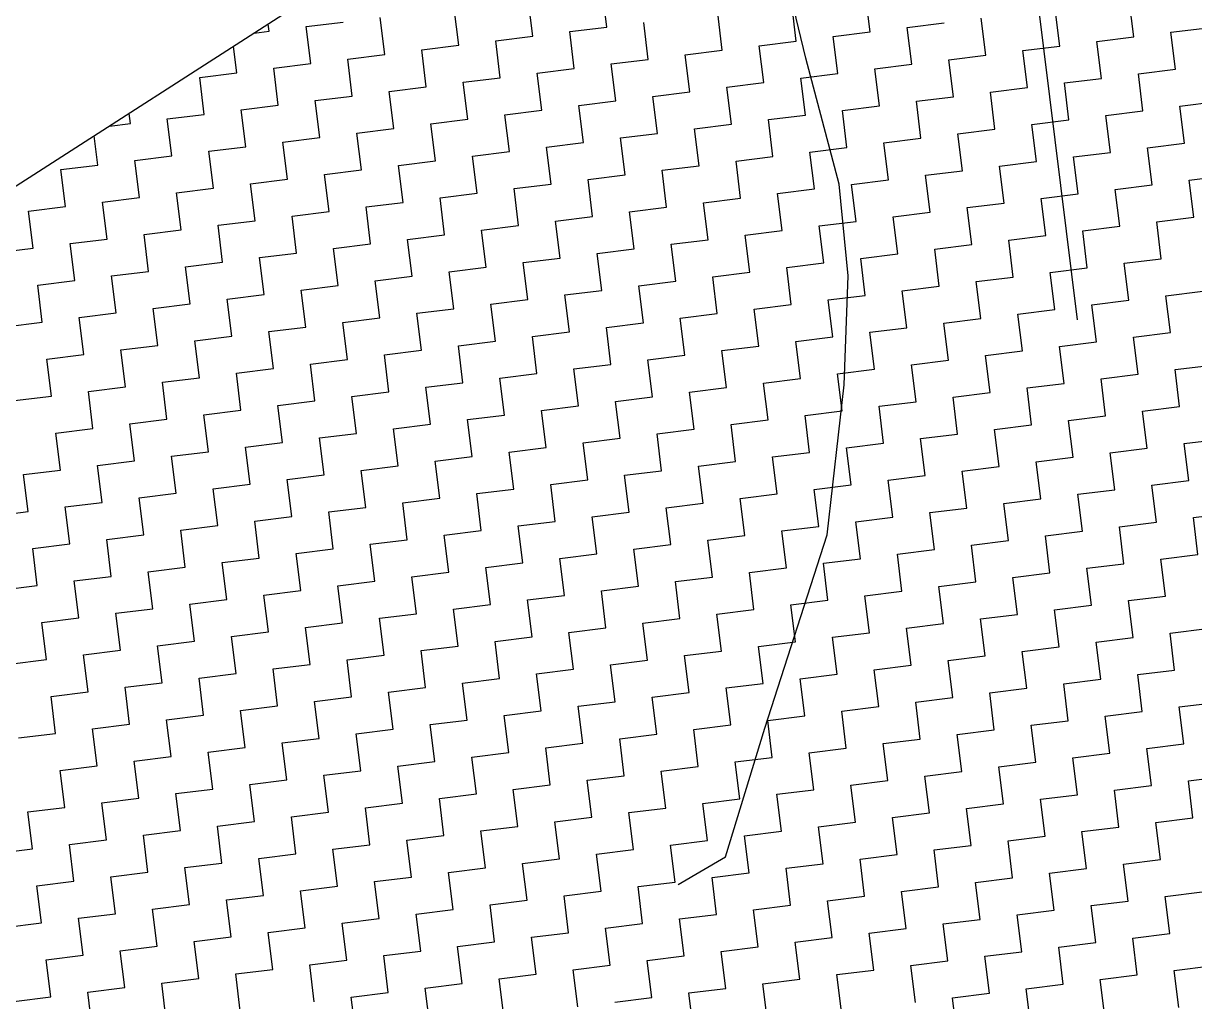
# Model space of a CAD drawing. Header units: metres. Extents: x 286056 to 292206, y 2024114 to 2027347.
# Drawn here: x 290292.9 to 290597.3, y 2025001.1 to 2025255.5 of the extents above; entities that cross this region are included whole.
import ezdxf

# ---------------------------------------------------------------- set-up
doc = ezdxf.new("R2010")
doc.units = ezdxf.units.M
doc.header["$LTSCALE"] = 0.3
doc.header["$MEASUREMENT"] = 0
for name, color, linetype in [('LINE_WATER', 4, 'Continuous'), ('POLY_HATCH', 12, 'Continuous'), ('POLY_PARCEL', 6, 'Continuous')]:
    doc.layers.add(name, color=color, linetype=linetype)

# ---------------------------------------------------------------- blocks, each defined once
blk = doc.blocks.new('13')
blk.add_lwpolyline([(550.701, 242.574), (550.701, 218.314)])
at = {"layer": 'LINE_WATER'}
for p, q in [((542.747, 228.147), (542.376, 231.35)), ((543.336, 223.807), (542.747, 228.147)), ((543.263, 220.717), (543.336, 223.807)), ((542.674, 217.113), (543.263, 220.717)), ((541.496, 212.184), (542.674, 217.113)), ((538.626, 206.005), (541.496, 212.184)), ((536.786, 201.885), (538.626, 206.005)), ((535.093, 201.149), (536.786, 201.885))]:
    blk.add_line(p, q, dxfattribs=at)
at = {"layer": 'POLY_HATCH', "linetype": 'Continuous'}
for p, q in [((525, 231.25), (525, 231.494)), ((524.493, 231.25), (525, 231.25)), ((526.25, 231.25), (527.5, 231.25)), ((526.25, 230), (526.25, 231.25)), ((528.75, 230), (528.75, 231.25)), ((531.25, 230), (531.25, 231.25)), ((533.75, 230), (533.75, 231.25)), ((536.25, 230), (536.25, 231.25)), ((523.75, 230), (523.75, 230.893)), ((522.5, 230), (523.75, 230)), ((522.5, 228.75), (522.5, 230)), ((525, 230), (526.25, 230)), ((525, 228.75), (525, 230)), ((527.5, 230), (528.75, 230)), ((527.5, 228.75), (527.5, 230)), ((530, 230), (531.25, 230)), ((530, 228.75), (530, 230)), ((532.5, 230), (533.75, 230)), ((532.5, 228.75), (532.5, 230)), ((535, 230), (536.25, 230)), ((535, 228.75), (535, 230)), ((537.5, 228.75), (537.5, 230)), ((540, 228.75), (540, 230)), ((542.5, 228.75), (542.5, 230)), ((545, 228.75), (545, 230)), ((520, 228.75), (520, 229.088)), ((519.298, 228.75), (520, 228.75)), ((521.25, 228.75), (522.5, 228.75)), ((521.25, 227.5), (521.25, 228.75)), ((523.75, 228.75), (525, 228.75)), ((523.75, 227.5), (523.75, 228.75)), ((526.25, 228.75), (527.5, 228.75)), ((526.25, 227.5), (526.25, 228.75)), ((528.75, 228.75), (530, 228.75)), ((528.75, 227.5), (528.75, 228.75)), ((531.25, 228.75), (532.5, 228.75)), ((531.25, 227.5), (531.25, 228.75)), ((533.75, 228.75), (535, 228.75)), ((533.75, 227.5), (533.75, 228.75)), ((536.25, 228.75), (537.5, 228.75)), ((536.25, 227.5), (536.25, 228.75)), ((538.75, 228.75), (540, 228.75)), ((538.75, 227.5), (538.75, 228.75)), ((541.25, 228.75), (542.5, 228.75)), ((541.25, 227.5), (541.25, 228.75)), ((543.75, 228.75), (545, 228.75)), ((543.75, 227.5), (543.75, 228.75)), ((546.25, 228.75), (547.5, 228.75)), ((546.25, 227.5), (546.25, 228.75)), ((548.75, 227.5), (548.75, 228.75)), ((551.25, 227.5), (551.25, 228.75)), ((553.75, 227.5), (553.75, 228.75)), ((518.75, 227.5), (518.75, 228.486)), ((517.5, 227.5), (518.75, 227.5)), ((517.5, 226.25), (517.5, 227.5)), ((520, 227.5), (521.25, 227.5)), ((520, 226.25), (520, 227.5)), ((522.5, 227.5), (523.75, 227.5)), ((522.5, 226.25), (522.5, 227.5)), ((525, 227.5), (526.25, 227.5)), ((525, 226.25), (525, 227.5)), ((527.5, 227.5), (528.75, 227.5)), ((527.5, 226.25), (527.5, 227.5)), ((530, 227.5), (531.25, 227.5)), ((530, 226.25), (530, 227.5)), ((532.5, 227.5), (533.75, 227.5)), ((532.5, 226.25), (532.5, 227.5)), ((535, 227.5), (536.25, 227.5)), ((535, 226.25), (535, 227.5)), ((537.5, 227.5), (538.75, 227.5)), ((537.5, 226.25), (537.5, 227.5)), ((540, 227.5), (541.25, 227.5)), ((540, 226.25), (540, 227.5)), ((542.5, 227.5), (543.75, 227.5)), ((542.5, 226.25), (542.5, 227.5)), ((545, 227.5), (546.25, 227.5)), ((545, 226.25), (545, 227.5)), ((547.5, 227.5), (548.75, 227.5)), ((547.5, 226.25), (547.5, 227.5)), ((550, 227.5), (551.25, 227.5)), ((550, 226.25), (550, 227.5)), ((552.5, 227.5), (553.75, 227.5)), ((552.5, 226.25), (552.5, 227.5)), ((555, 227.5), (556.25, 227.5)), ((555, 226.25), (555, 227.5)), ((516.25, 226.25), (517.5, 226.25)), ((516.25, 225), (516.25, 226.25)), ((518.75, 226.25), (520, 226.25)), ((518.75, 225), (518.75, 226.25)), ((521.25, 226.25), (522.5, 226.25)), ((521.25, 225), (521.25, 226.25)), ((523.75, 226.25), (525, 226.25)), ((523.75, 225), (523.75, 226.25)), ((526.25, 226.25), (527.5, 226.25)), ((526.25, 225), (526.25, 226.25)), ((528.75, 226.25), (530, 226.25)), ((528.75, 225), (528.75, 226.25)), ((531.25, 226.25), (532.5, 226.25)), ((531.25, 225), (531.25, 226.25)), ((533.75, 226.25), (535, 226.25)), ((533.75, 225), (533.75, 226.25)), ((536.25, 226.25), (537.5, 226.25)), ((536.25, 225), (536.25, 226.25)), ((538.75, 226.25), (540, 226.25)), ((538.75, 225), (538.75, 226.25)), ((541.25, 226.25), (542.5, 226.25)), ((541.25, 225), (541.25, 226.25)), ((543.75, 226.25), (545, 226.25)), ((543.75, 225), (543.75, 226.25)), ((546.25, 226.25), (547.5, 226.25)), ((546.25, 225), (546.25, 226.25)), ((548.75, 226.25), (550, 226.25)), ((548.75, 225), (548.75, 226.25)), ((551.25, 226.25), (552.5, 226.25)), ((551.25, 225), (551.25, 226.25)), ((553.75, 226.25), (555, 226.25)), ((553.75, 225), (553.75, 226.25)), ((515, 225), (516.25, 225)), ((517.5, 225), (518.75, 225)), ((517.5, 223.75), (517.5, 225)), ((520, 225), (521.25, 225)), ((520, 223.75), (520, 225)), ((522.5, 225), (523.75, 225)), ((522.5, 223.75), (522.5, 225)), ((525, 225), (526.25, 225)), ((525, 223.75), (525, 225)), ((527.5, 225), (528.75, 225)), ((527.5, 223.75), (527.5, 225)), ((530, 225), (531.25, 225)), ((530, 223.75), (530, 225)), ((532.5, 225), (533.75, 225)), ((532.5, 223.75), (532.5, 225)), ((535, 225), (536.25, 225)), ((535, 223.75), (535, 225)), ((537.5, 225), (538.75, 225)), ((537.5, 223.75), (537.5, 225)), ((540, 225), (541.25, 225)), ((540, 223.75), (540, 225)), ((542.5, 225), (543.75, 225)), ((542.5, 223.75), (542.5, 225)), ((545, 225), (546.25, 225)), ((545, 223.75), (545, 225)), ((547.5, 225), (548.75, 225)), ((547.5, 223.75), (547.5, 225)), ((550, 225), (551.25, 225)), ((550, 223.75), (550, 225)), ((552.5, 225), (553.75, 225)), ((552.5, 223.75), (552.5, 225)), ((555, 225), (556.25, 225)), ((555, 223.75), (555, 225)), ((516.25, 223.75), (517.5, 223.75)), ((516.25, 222.5), (516.25, 223.75)), ((518.75, 223.75), (520, 223.75)), ((518.75, 222.5), (518.75, 223.75)), ((521.25, 223.75), (522.5, 223.75)), ((521.25, 222.5), (521.25, 223.75)), ((523.75, 223.75), (525, 223.75)), ((523.75, 222.5), (523.75, 223.75)), ((526.25, 223.75), (527.5, 223.75)), ((526.25, 222.5), (526.25, 223.75)), ((528.75, 223.75), (530, 223.75)), ((528.75, 222.5), (528.75, 223.75)), ((531.25, 223.75), (532.5, 223.75)), ((531.25, 222.5), (531.25, 223.75)), ((533.75, 223.75), (535, 223.75)), ((533.75, 222.5), (533.75, 223.75)), ((536.25, 223.75), (537.5, 223.75)), ((536.25, 222.5), (536.25, 223.75)), ((538.75, 223.75), (540, 223.75)), ((538.75, 222.5), (538.75, 223.75)), ((541.25, 223.75), (542.5, 223.75)), ((541.25, 222.5), (541.25, 223.75)), ((543.75, 223.75), (545, 223.75)), ((543.75, 222.5), (543.75, 223.75)), ((546.25, 223.75), (547.5, 223.75)), ((546.25, 222.5), (546.25, 223.75)), ((548.75, 223.75), (550, 223.75)), ((548.75, 222.5), (548.75, 223.75)), ((551.25, 223.75), (552.5, 223.75)), ((551.25, 222.5), (551.25, 223.75)), ((553.75, 223.75), (555, 223.75)), ((553.75, 222.5), (553.75, 223.75)), ((515, 222.5), (516.25, 222.5)), ((517.5, 222.5), (518.75, 222.5)), ((517.5, 221.25), (517.5, 222.5)), ((520, 222.5), (521.25, 222.5)), ((520, 221.25), (520, 222.5)), ((522.5, 222.5), (523.75, 222.5)), ((522.5, 221.25), (522.5, 222.5)), ((525, 222.5), (526.25, 222.5)), ((525, 221.25), (525, 222.5)), ((527.5, 222.5), (528.75, 222.5)), ((527.5, 221.25), (527.5, 222.5)), ((530, 222.5), (531.25, 222.5)), ((530, 221.25), (530, 222.5)), ((532.5, 222.5), (533.75, 222.5)), ((532.5, 221.25), (532.5, 222.5)), ((535, 222.5), (536.25, 222.5)), ((535, 221.25), (535, 222.5)), ((537.5, 222.5), (538.75, 222.5)), ((537.5, 221.25), (537.5, 222.5)), ((540, 222.5), (541.25, 222.5)), ((540, 221.25), (540, 222.5)), ((542.5, 222.5), (543.75, 222.5)), ((542.5, 221.25), (542.5, 222.5)), ((545, 222.5), (546.25, 222.5)), ((545, 221.25), (545, 222.5)), ((547.5, 222.5), (548.75, 222.5)), ((547.5, 221.25), (547.5, 222.5)), ((550, 222.5), (551.25, 222.5)), ((550, 221.25), (550, 222.5)), ((552.5, 222.5), (553.75, 222.5)), ((552.5, 221.25), (552.5, 222.5)), ((555, 222.5), (556.25, 222.5)), ((555, 221.25), (555, 222.5)), ((516.25, 221.25), (517.5, 221.25)), ((516.25, 220), (516.25, 221.25)), ((518.75, 221.25), (520, 221.25)), ((518.75, 220), (518.75, 221.25)), ((521.25, 221.25), (522.5, 221.25)), ((521.25, 220), (521.25, 221.25)), ((523.75, 221.25), (525, 221.25)), ((523.75, 220), (523.75, 221.25)), ((526.25, 221.25), (527.5, 221.25)), ((526.25, 220), (526.25, 221.25)), ((528.75, 221.25), (530, 221.25)), ((528.75, 220), (528.75, 221.25)), ((531.25, 221.25), (532.5, 221.25)), ((531.25, 220), (531.25, 221.25)), ((533.75, 221.25), (535, 221.25)), ((533.75, 220), (533.75, 221.25)), ((536.25, 221.25), (537.5, 221.25)), ((536.25, 220), (536.25, 221.25)), ((538.75, 221.25), (540, 221.25)), ((538.75, 220), (538.75, 221.25)), ((541.25, 221.25), (542.5, 221.25)), ((541.25, 220), (541.25, 221.25)), ((543.75, 221.25), (545, 221.25)), ((543.75, 220), (543.75, 221.25)), ((546.25, 221.25), (547.5, 221.25)), ((546.25, 220), (546.25, 221.25)), ((548.75, 221.25), (550, 221.25)), ((548.75, 220), (548.75, 221.25)), ((551.25, 221.25), (552.5, 221.25)), ((551.25, 220), (551.25, 221.25)), ((553.75, 221.25), (555, 221.25)), ((553.75, 220), (553.75, 221.25)), ((515, 220), (516.25, 220)), ((517.5, 220), (518.75, 220)), ((517.5, 218.75), (517.5, 220)), ((520, 220), (521.25, 220)), ((520, 218.75), (520, 220)), ((522.5, 220), (523.75, 220)), ((522.5, 218.75), (522.5, 220)), ((525, 220), (526.25, 220)), ((525, 218.75), (525, 220)), ((527.5, 220), (528.75, 220)), ((527.5, 218.75), (527.5, 220)), ((530, 220), (531.25, 220)), ((530, 218.75), (530, 220)), ((532.5, 220), (533.75, 220)), ((532.5, 218.75), (532.5, 220)), ((535, 220), (536.25, 220)), ((535, 218.75), (535, 220)), ((537.5, 220), (538.75, 220)), ((537.5, 218.75), (537.5, 220)), ((540, 220), (541.25, 220)), ((540, 218.75), (540, 220)), ((542.5, 220), (543.75, 220)), ((542.5, 218.75), (542.5, 220)), ((545, 220), (546.25, 220)), ((545, 218.75), (545, 220)), ((547.5, 220), (548.75, 220)), ((547.5, 218.75), (547.5, 220)), ((550, 220), (551.25, 220)), ((550, 218.75), (550, 220)), ((552.5, 220), (553.75, 220)), ((552.5, 218.75), (552.5, 220)), ((516.25, 218.75), (517.5, 218.75)), ((516.25, 217.5), (516.25, 218.75)), ((518.75, 218.75), (520, 218.75)), ((518.75, 217.5), (518.75, 218.75)), ((521.25, 218.75), (522.5, 218.75)), ((521.25, 217.5), (521.25, 218.75)), ((523.75, 218.75), (525, 218.75)), ((523.75, 217.5), (523.75, 218.75)), ((526.25, 218.75), (527.5, 218.75)), ((526.25, 217.5), (526.25, 218.75)), ((528.75, 218.75), (530, 218.75)), ((528.75, 217.5), (528.75, 218.75)), ((531.25, 218.75), (532.5, 218.75)), ((531.25, 217.5), (531.25, 218.75)), ((533.75, 218.75), (535, 218.75)), ((533.75, 217.5), (533.75, 218.75)), ((536.25, 218.75), (537.5, 218.75)), ((536.25, 217.5), (536.25, 218.75)), ((538.75, 218.75), (540, 218.75)), ((538.75, 217.5), (538.75, 218.75)), ((541.25, 218.75), (542.5, 218.75)), ((541.25, 217.5), (541.25, 218.75)), ((543.75, 218.75), (545, 218.75)), ((543.75, 217.5), (543.75, 218.75)), ((546.25, 218.75), (547.5, 218.75)), ((546.25, 217.5), (546.25, 218.75)), ((548.75, 218.75), (550, 218.75)), ((548.75, 217.5), (548.75, 218.75)), ((551.25, 218.75), (552.5, 218.75)), ((551.25, 217.5), (551.25, 218.75)), ((553.75, 218.75), (555, 218.75)), ((553.75, 217.5), (553.75, 218.75)), ((515, 217.5), (516.25, 217.5)), ((515, 216.25), (515, 217.5)), ((517.5, 217.5), (518.75, 217.5)), ((517.5, 216.25), (517.5, 217.5)), ((520, 217.5), (521.25, 217.5)), ((520, 216.25), (520, 217.5)), ((522.5, 217.5), (523.75, 217.5)), ((522.5, 216.25), (522.5, 217.5)), ((525, 217.5), (526.25, 217.5)), ((525, 216.25), (525, 217.5)), ((527.5, 217.5), (528.75, 217.5)), ((527.5, 216.25), (527.5, 217.5)), ((530, 217.5), (531.25, 217.5)), ((530, 216.25), (530, 217.5)), ((532.5, 217.5), (533.75, 217.5)), ((532.5, 216.25), (532.5, 217.5)), ((535, 217.5), (536.25, 217.5)), ((535, 216.25), (535, 217.5)), ((537.5, 217.5), (538.75, 217.5)), ((537.5, 216.25), (537.5, 217.5)), ((540, 217.5), (541.25, 217.5)), ((540, 216.25), (540, 217.5)), ((542.5, 217.5), (543.75, 217.5)), ((542.5, 216.25), (542.5, 217.5)), ((545, 217.5), (546.25, 217.5)), ((545, 216.25), (545, 217.5)), ((547.5, 217.5), (548.75, 217.5)), ((547.5, 216.25), (547.5, 217.5)), ((550, 217.5), (551.25, 217.5)), ((550, 216.25), (550, 217.5)), ((552.5, 217.5), (553.75, 217.5)), ((552.5, 216.25), (552.5, 217.5)), ((513.75, 216.25), (515, 216.25)), ((516.25, 216.25), (517.5, 216.25)), ((516.25, 215), (516.25, 216.25)), ((518.75, 216.25), (520, 216.25)), ((518.75, 215), (518.75, 216.25)), ((521.25, 216.25), (522.5, 216.25)), ((521.25, 215), (521.25, 216.25)), ((523.75, 216.25), (525, 216.25)), ((523.75, 215), (523.75, 216.25)), ((526.25, 216.25), (527.5, 216.25)), ((526.25, 215), (526.25, 216.25)), ((528.75, 216.25), (530, 216.25)), ((528.75, 215), (528.75, 216.25)), ((531.25, 216.25), (532.5, 216.25)), ((531.25, 215), (531.25, 216.25)), ((533.75, 216.25), (535, 216.25)), ((533.75, 215), (533.75, 216.25)), ((536.25, 216.25), (537.5, 216.25)), ((536.25, 215), (536.25, 216.25)), ((538.75, 216.25), (540, 216.25)), ((538.75, 215), (538.75, 216.25)), ((541.25, 216.25), (542.5, 216.25)), ((541.25, 215), (541.25, 216.25)), ((543.75, 216.25), (545, 216.25)), ((543.75, 215), (543.75, 216.25)), ((546.25, 216.25), (547.5, 216.25)), ((546.25, 215), (546.25, 216.25)), ((548.75, 216.25), (550, 216.25)), ((548.75, 215), (548.75, 216.25)), ((551.25, 216.25), (552.5, 216.25)), ((551.25, 215), (551.25, 216.25)), ((553.75, 216.25), (555, 216.25)), ((553.75, 215), (553.75, 216.25)), ((515, 215), (516.25, 215)), ((515, 213.75), (515, 215)), ((517.5, 215), (518.75, 215)), ((517.5, 213.75), (517.5, 215)), ((520, 215), (521.25, 215)), ((520, 213.75), (520, 215)), ((522.5, 215), (523.75, 215)), ((522.5, 213.75), (522.5, 215)), ((525, 215), (526.25, 215)), ((525, 213.75), (525, 215)), ((527.5, 215), (528.75, 215)), ((527.5, 213.75), (527.5, 215)), ((530, 215), (531.25, 215)), ((530, 213.75), (530, 215)), ((532.5, 215), (533.75, 215)), ((532.5, 213.75), (532.5, 215)), ((535, 215), (536.25, 215)), ((535, 213.75), (535, 215)), ((537.5, 215), (538.75, 215)), ((537.5, 213.75), (537.5, 215)), ((540, 215), (541.25, 215)), ((540, 213.75), (540, 215)), ((542.5, 215), (543.75, 215)), ((542.5, 213.75), (542.5, 215)), ((545, 215), (546.25, 215)), ((545, 213.75), (545, 215)), ((547.5, 215), (548.75, 215)), ((547.5, 213.75), (547.5, 215)), ((550, 215), (551.25, 215)), ((550, 213.75), (550, 215)), ((552.5, 215), (553.75, 215)), ((552.5, 213.75), (552.5, 215)), ((513.75, 213.75), (515, 213.75)), ((516.25, 213.75), (517.5, 213.75)), ((516.25, 212.5), (516.25, 213.75)), ((518.75, 213.75), (520, 213.75)), ((518.75, 212.5), (518.75, 213.75)), ((521.25, 213.75), (522.5, 213.75)), ((521.25, 212.5), (521.25, 213.75)), ((523.75, 213.75), (525, 213.75)), ((523.75, 212.5), (523.75, 213.75)), ((526.25, 213.75), (527.5, 213.75)), ((526.25, 212.5), (526.25, 213.75)), ((528.75, 213.75), (530, 213.75)), ((528.75, 212.5), (528.75, 213.75)), ((531.25, 213.75), (532.5, 213.75)), ((531.25, 212.5), (531.25, 213.75)), ((533.75, 213.75), (535, 213.75)), ((533.75, 212.5), (533.75, 213.75)), ((536.25, 213.75), (537.5, 213.75)), ((536.25, 212.5), (536.25, 213.75)), ((538.75, 213.75), (540, 213.75)), ((538.75, 212.5), (538.75, 213.75)), ((541.25, 213.75), (542.5, 213.75)), ((541.25, 212.5), (541.25, 213.75)), ((543.75, 213.75), (545, 213.75)), ((543.75, 212.5), (543.75, 213.75)), ((546.25, 213.75), (547.5, 213.75)), ((546.25, 212.5), (546.25, 213.75)), ((548.75, 213.75), (550, 213.75)), ((548.75, 212.5), (548.75, 213.75)), ((551.25, 213.75), (552.5, 213.75)), ((551.25, 212.5), (551.25, 213.75)), ((553.75, 213.75), (555, 213.75)), ((553.75, 212.5), (553.75, 213.75)), ((515, 212.5), (516.25, 212.5)), ((515, 211.25), (515, 212.5)), ((517.5, 212.5), (518.75, 212.5)), ((517.5, 211.25), (517.5, 212.5)), ((520, 212.5), (521.25, 212.5)), ((520, 211.25), (520, 212.5)), ((522.5, 212.5), (523.75, 212.5)), ((522.5, 211.25), (522.5, 212.5)), ((525, 212.5), (526.25, 212.5)), ((525, 211.25), (525, 212.5)), ((527.5, 212.5), (528.75, 212.5)), ((527.5, 211.25), (527.5, 212.5)), ((530, 212.5), (531.25, 212.5)), ((530, 211.25), (530, 212.5)), ((532.5, 212.5), (533.75, 212.5)), ((532.5, 211.25), (532.5, 212.5)), ((535, 212.5), (536.25, 212.5)), ((535, 211.25), (535, 212.5)), ((537.5, 212.5), (538.75, 212.5)), ((537.5, 211.25), (537.5, 212.5)), ((540, 212.5), (541.25, 212.5)), ((540, 211.25), (540, 212.5)), ((542.5, 212.5), (543.75, 212.5)), ((542.5, 211.25), (542.5, 212.5)), ((545, 212.5), (546.25, 212.5)), ((545, 211.25), (545, 212.5)), ((547.5, 212.5), (548.75, 212.5)), ((547.5, 211.25), (547.5, 212.5)), ((550, 212.5), (551.25, 212.5)), ((550, 211.25), (550, 212.5)), ((552.5, 212.5), (553.75, 212.5)), ((552.5, 211.25), (552.5, 212.5)), ((513.75, 211.25), (515, 211.25)), ((516.25, 211.25), (517.5, 211.25)), ((516.25, 210), (516.25, 211.25)), ((518.75, 211.25), (520, 211.25)), ((518.75, 210), (518.75, 211.25)), ((521.25, 211.25), (522.5, 211.25)), ((521.25, 210), (521.25, 211.25)), ((523.75, 211.25), (525, 211.25)), ((523.75, 210), (523.75, 211.25)), ((526.25, 211.25), (527.5, 211.25)), ((526.25, 210), (526.25, 211.25)), ((528.75, 211.25), (530, 211.25)), ((528.75, 210), (528.75, 211.25)), ((531.25, 211.25), (532.5, 211.25)), ((531.25, 210), (531.25, 211.25)), ((533.75, 211.25), (535, 211.25)), ((533.75, 210), (533.75, 211.25)), ((536.25, 211.25), (537.5, 211.25)), ((536.25, 210), (536.25, 211.25)), ((538.75, 211.25), (540, 211.25)), ((538.75, 210), (538.75, 211.25)), ((541.25, 211.25), (542.5, 211.25)), ((541.25, 210), (541.25, 211.25)), ((543.75, 211.25), (545, 211.25)), ((543.75, 210), (543.75, 211.25)), ((546.25, 211.25), (547.5, 211.25)), ((546.25, 210), (546.25, 211.25)), ((548.75, 211.25), (550, 211.25)), ((548.75, 210), (548.75, 211.25)), ((551.25, 211.25), (552.5, 211.25)), ((551.25, 210), (551.25, 211.25)), ((553.75, 211.25), (555, 211.25)), ((553.75, 210), (553.75, 211.25)), ((515, 210), (516.25, 210)), ((515, 208.75), (515, 210)), ((517.5, 210), (518.75, 210)), ((517.5, 208.75), (517.5, 210)), ((520, 210), (521.25, 210)), ((520, 208.75), (520, 210)), ((522.5, 210), (523.75, 210)), ((522.5, 208.75), (522.5, 210)), ((525, 210), (526.25, 210)), ((525, 208.75), (525, 210)), ((527.5, 210), (528.75, 210)), ((527.5, 208.75), (527.5, 210)), ((530, 210), (531.25, 210)), ((530, 208.75), (530, 210)), ((532.5, 210), (533.75, 210)), ((532.5, 208.75), (532.5, 210)), ((535, 210), (536.25, 210)), ((535, 208.75), (535, 210)), ((537.5, 210), (538.75, 210)), ((537.5, 208.75), (537.5, 210)), ((540, 210), (541.25, 210)), ((540, 208.75), (540, 210)), ((542.5, 210), (543.75, 210)), ((542.5, 208.75), (542.5, 210)), ((545, 210), (546.25, 210)), ((545, 208.75), (545, 210)), ((547.5, 210), (548.75, 210)), ((547.5, 208.75), (547.5, 210)), ((550, 210), (551.25, 210)), ((550, 208.75), (550, 210)), ((552.5, 210), (553.75, 210)), ((552.5, 208.75), (552.5, 210)), ((513.75, 208.75), (515, 208.75)), ((516.25, 208.75), (517.5, 208.75)), ((516.25, 207.5), (516.25, 208.75)), ((518.75, 208.75), (520, 208.75)), ((518.75, 207.5), (518.75, 208.75)), ((521.25, 208.75), (522.5, 208.75)), ((521.25, 207.5), (521.25, 208.75)), ((523.75, 208.75), (525, 208.75)), ((523.75, 207.5), (523.75, 208.75)), ((526.25, 208.75), (527.5, 208.75)), ((526.25, 207.5), (526.25, 208.75)), ((528.75, 208.75), (530, 208.75)), ((528.75, 207.5), (528.75, 208.75)), ((531.25, 208.75), (532.5, 208.75)), ((531.25, 207.5), (531.25, 208.75)), ((533.75, 208.75), (535, 208.75)), ((533.75, 207.5), (533.75, 208.75)), ((536.25, 208.75), (537.5, 208.75)), ((536.25, 207.5), (536.25, 208.75)), ((538.75, 208.75), (540, 208.75)), ((538.75, 207.5), (538.75, 208.75)), ((541.25, 208.75), (542.5, 208.75)), ((541.25, 207.5), (541.25, 208.75)), ((543.75, 208.75), (545, 208.75)), ((543.75, 207.5), (543.75, 208.75)), ((546.25, 208.75), (547.5, 208.75)), ((546.25, 207.5), (546.25, 208.75)), ((548.75, 208.75), (550, 208.75)), ((548.75, 207.5), (548.75, 208.75)), ((551.25, 208.75), (552.5, 208.75)), ((551.25, 207.5), (551.25, 208.75)), ((515, 207.5), (516.25, 207.5)), ((515, 206.25), (515, 207.5)), ((517.5, 207.5), (518.75, 207.5)), ((517.5, 206.25), (517.5, 207.5)), ((520, 207.5), (521.25, 207.5)), ((520, 206.25), (520, 207.5)), ((522.5, 207.5), (523.75, 207.5)), ((522.5, 206.25), (522.5, 207.5)), ((525, 207.5), (526.25, 207.5)), ((525, 206.25), (525, 207.5)), ((527.5, 207.5), (528.75, 207.5)), ((527.5, 206.25), (527.5, 207.5)), ((530, 207.5), (531.25, 207.5)), ((530, 206.25), (530, 207.5)), ((532.5, 207.5), (533.75, 207.5)), ((532.5, 206.25), (532.5, 207.5)), ((535, 207.5), (536.25, 207.5)), ((535, 206.25), (535, 207.5)), ((537.5, 207.5), (538.75, 207.5)), ((537.5, 206.25), (537.5, 207.5)), ((540, 207.5), (541.25, 207.5)), ((540, 206.25), (540, 207.5)), ((542.5, 207.5), (543.75, 207.5)), ((542.5, 206.25), (542.5, 207.5)), ((545, 207.5), (546.25, 207.5)), ((545, 206.25), (545, 207.5)), ((547.5, 207.5), (548.75, 207.5)), ((547.5, 206.25), (547.5, 207.5)), ((550, 207.5), (551.25, 207.5)), ((550, 206.25), (550, 207.5)), ((552.5, 207.5), (553.75, 207.5)), ((552.5, 206.25), (552.5, 207.5)), ((513.75, 206.25), (515, 206.25)), ((513.75, 205), (513.75, 206.25)), ((516.25, 206.25), (517.5, 206.25)), ((516.25, 205), (516.25, 206.25)), ((518.75, 206.25), (520, 206.25)), ((518.75, 205), (518.75, 206.25)), ((521.25, 206.25), (522.5, 206.25)), ((521.25, 205), (521.25, 206.25)), ((523.75, 206.25), (525, 206.25)), ((523.75, 205), (523.75, 206.25)), ((526.25, 206.25), (527.5, 206.25)), ((526.25, 205), (526.25, 206.25)), ((528.75, 206.25), (530, 206.25)), ((528.75, 205), (528.75, 206.25)), ((531.25, 206.25), (532.5, 206.25)), ((531.25, 205), (531.25, 206.25)), ((533.75, 206.25), (535, 206.25)), ((533.75, 205), (533.75, 206.25)), ((536.25, 206.25), (537.5, 206.25)), ((536.25, 205), (536.25, 206.25)), ((538.75, 206.25), (540, 206.25)), ((538.75, 205), (538.75, 206.25)), ((541.25, 206.25), (542.5, 206.25)), ((541.25, 205), (541.25, 206.25)), ((543.75, 206.25), (545, 206.25)), ((543.75, 205), (543.75, 206.25)), ((546.25, 206.25), (547.5, 206.25)), ((546.25, 205), (546.25, 206.25)), ((548.75, 206.25), (550, 206.25)), ((548.75, 205), (548.75, 206.25)), ((551.25, 206.25), (552.5, 206.25)), ((551.25, 205), (551.25, 206.25)), ((512.5, 205), (513.75, 205)), ((515, 205), (516.25, 205)), ((515, 203.75), (515, 205)), ((517.5, 205), (518.75, 205)), ((517.5, 203.75), (517.5, 205)), ((520, 205), (521.25, 205)), ((520, 203.75), (520, 205)), ((522.5, 205), (523.75, 205)), ((522.5, 203.75), (522.5, 205)), ((525, 205), (526.25, 205)), ((525, 203.75), (525, 205)), ((527.5, 205), (528.75, 205)), ((527.5, 203.75), (527.5, 205)), ((530, 205), (531.25, 205)), ((530, 203.75), (530, 205)), ((532.5, 205), (533.75, 205)), ((532.5, 203.75), (532.5, 205)), ((535, 205), (536.25, 205)), ((535, 203.75), (535, 205)), ((537.5, 205), (538.75, 205)), ((537.5, 203.75), (537.5, 205)), ((540, 205), (541.25, 205)), ((540, 203.75), (540, 205)), ((542.5, 205), (543.75, 205)), ((542.5, 203.75), (542.5, 205)), ((545, 205), (546.25, 205)), ((545, 203.75), (545, 205)), ((547.5, 205), (548.75, 205)), ((547.5, 203.75), (547.5, 205)), ((550, 205), (551.25, 205)), ((550, 203.75), (550, 205)), ((552.5, 205), (553.75, 205)), ((552.5, 203.75), (552.5, 205)), ((513.75, 203.75), (515, 203.75)), ((513.75, 202.5), (513.75, 203.75)), ((516.25, 203.75), (517.5, 203.75)), ((516.25, 202.5), (516.25, 203.75)), ((518.75, 203.75), (520, 203.75)), ((518.75, 202.5), (518.75, 203.75)), ((521.25, 203.75), (522.5, 203.75)), ((521.25, 202.5), (521.25, 203.75)), ((523.75, 203.75), (525, 203.75)), ((523.75, 202.5), (523.75, 203.75)), ((526.25, 203.75), (527.5, 203.75)), ((526.25, 202.5), (526.25, 203.75)), ((528.75, 203.75), (530, 203.75)), ((528.75, 202.5), (528.75, 203.75)), ((531.25, 203.75), (532.5, 203.75)), ((531.25, 202.5), (531.25, 203.75)), ((533.75, 203.75), (535, 203.75)), ((533.75, 202.5), (533.75, 203.75)), ((536.25, 203.75), (537.5, 203.75)), ((536.25, 202.5), (536.25, 203.75)), ((538.75, 203.75), (540, 203.75)), ((538.75, 202.5), (538.75, 203.75)), ((541.25, 203.75), (542.5, 203.75)), ((541.25, 202.5), (541.25, 203.75)), ((543.75, 203.75), (545, 203.75)), ((543.75, 202.5), (543.75, 203.75)), ((546.25, 203.75), (547.5, 203.75)), ((546.25, 202.5), (546.25, 203.75)), ((548.75, 203.75), (550, 203.75)), ((548.75, 202.5), (548.75, 203.75)), ((551.25, 203.75), (552.5, 203.75)), ((551.25, 202.5), (551.25, 203.75)), ((512.5, 202.5), (513.75, 202.5)), ((515, 202.5), (516.25, 202.5)), ((515, 201.25), (515, 202.5)), ((517.5, 202.5), (518.75, 202.5)), ((517.5, 201.25), (517.5, 202.5)), ((520, 202.5), (521.25, 202.5)), ((520, 201.25), (520, 202.5)), ((522.5, 202.5), (523.75, 202.5)), ((522.5, 201.25), (522.5, 202.5)), ((525, 202.5), (526.25, 202.5)), ((525, 201.25), (525, 202.5)), ((527.5, 202.5), (528.75, 202.5)), ((527.5, 201.25), (527.5, 202.5)), ((530, 202.5), (531.25, 202.5)), ((530, 201.25), (530, 202.5)), ((532.5, 202.5), (533.75, 202.5)), ((532.5, 201.25), (532.5, 202.5)), ((535, 202.5), (536.25, 202.5)), ((535, 201.25), (535, 202.5)), ((537.5, 202.5), (538.75, 202.5)), ((537.5, 201.25), (537.5, 202.5)), ((540, 202.5), (541.25, 202.5)), ((540, 201.25), (540, 202.5)), ((542.5, 202.5), (543.75, 202.5)), ((542.5, 201.25), (542.5, 202.5)), ((545, 202.5), (546.25, 202.5)), ((545, 201.25), (545, 202.5)), ((547.5, 202.5), (548.75, 202.5)), ((547.5, 201.25), (547.5, 202.5)), ((550, 202.5), (551.25, 202.5)), ((550, 201.25), (550, 202.5)), ((552.5, 202.5), (553.75, 202.5)), ((552.5, 201.25), (552.5, 202.5)), ((513.75, 201.25), (515, 201.25)), ((513.75, 200), (513.75, 201.25)), ((516.25, 201.25), (517.5, 201.25)), ((516.25, 200), (516.25, 201.25)), ((518.75, 201.25), (520, 201.25)), ((518.75, 200), (518.75, 201.25)), ((521.25, 201.25), (522.5, 201.25)), ((521.25, 200), (521.25, 201.25)), ((523.75, 201.25), (525, 201.25)), ((523.75, 200), (523.75, 201.25)), ((526.25, 201.25), (527.5, 201.25)), ((526.25, 200), (526.25, 201.25)), ((528.75, 201.25), (530, 201.25)), ((528.75, 200), (528.75, 201.25)), ((531.25, 201.25), (532.5, 201.25)), ((531.25, 200), (531.25, 201.25)), ((533.75, 201.25), (535, 201.25)), ((533.75, 200), (533.75, 201.25)), ((536.25, 201.25), (537.5, 201.25)), ((536.25, 200), (536.25, 201.25)), ((538.75, 201.25), (540, 201.25)), ((538.75, 200), (538.75, 201.25)), ((541.25, 201.25), (542.5, 201.25)), ((541.25, 200), (541.25, 201.25)), ((543.75, 201.25), (545, 201.25)), ((543.75, 200), (543.75, 201.25)), ((546.25, 201.25), (547.5, 201.25)), ((546.25, 200), (546.25, 201.25)), ((548.75, 201.25), (550, 201.25)), ((548.75, 200), (548.75, 201.25)), ((551.25, 201.25), (552.5, 201.25)), ((551.25, 200), (551.25, 201.25)), ((512.5, 200), (513.75, 200)), ((515, 200), (516.25, 200)), ((515, 198.75), (515, 200)), ((517.5, 200), (518.75, 200)), ((517.5, 198.75), (517.5, 200)), ((520, 200), (521.25, 200)), ((520, 198.75), (520, 200)), ((522.5, 200), (523.75, 200)), ((522.5, 198.75), (522.5, 200)), ((525, 200), (526.25, 200)), ((525, 198.75), (525, 200)), ((527.5, 200), (528.75, 200)), ((527.5, 198.75), (527.5, 200)), ((530, 200), (531.25, 200)), ((530, 198.75), (530, 200)), ((532.5, 200), (533.75, 200)), ((532.5, 198.75), (532.5, 200)), ((535, 200), (536.25, 200)), ((535, 198.75), (535, 200)), ((537.5, 200), (538.75, 200)), ((537.5, 198.75), (537.5, 200)), ((540, 200), (541.25, 200)), ((540, 198.75), (540, 200)), ((542.5, 200), (543.75, 200)), ((542.5, 198.75), (542.5, 200)), ((545, 200), (546.25, 200)), ((545, 198.75), (545, 200)), ((547.5, 200), (548.75, 200)), ((547.5, 198.75), (547.5, 200)), ((550, 200), (551.25, 200)), ((550, 198.75), (550, 200)), ((523.75, 198.75), (525, 198.75)), ((523.75, 197.5), (523.75, 198.75)), ((526.25, 198.75), (527.5, 198.75)), ((526.25, 197.5), (526.25, 198.75)), ((528.75, 198.75), (530, 198.75)), ((528.75, 197.5), (528.75, 198.75)), ((531.25, 198.75), (532.5, 198.75)), ((531.25, 197.5), (531.25, 198.75)), ((533.75, 198.75), (535, 198.75)), ((533.75, 197.5), (533.75, 198.75)), ((536.25, 198.75), (537.5, 198.75)), ((536.25, 197.5), (536.25, 198.75)), ((538.75, 198.75), (540, 198.75)), ((538.75, 197.5), (538.75, 198.75)), ((541.25, 198.75), (542.5, 198.75)), ((541.25, 197.5), (541.25, 198.75)), ((543.75, 198.75), (545, 198.75)), ((543.75, 197.5), (543.75, 198.75)), ((546.25, 198.75), (547.5, 198.75)), ((546.25, 197.5), (546.25, 198.75)), ((548.75, 198.75), (550, 198.75)), ((548.75, 197.5), (548.75, 198.75)), ((551.25, 198.75), (552.5, 198.75)), ((551.25, 197.5), (551.25, 198.75)), ((532.5, 197.5), (533.75, 197.5)), ((535, 197.5), (536.25, 197.5)), ((535, 196.25), (535, 197.5)), ((537.5, 197.5), (538.75, 197.5)), ((537.5, 196.25), (537.5, 197.5)), ((540, 197.5), (541.25, 197.5)), ((540, 196.25), (540, 197.5)), ((542.5, 197.5), (543.75, 197.5)), ((542.5, 196.25), (542.5, 197.5)), ((545, 197.5), (546.25, 197.5)), ((545, 196.25), (545, 197.5)), ((547.5, 197.5), (548.75, 197.5)), ((547.5, 196.25), (547.5, 197.5)), ((550, 197.5), (551.25, 197.5)), ((550, 196.25), (550, 197.5)), ((543.75, 196.25), (545, 196.25)), ((543.75, 195), (543.75, 196.25)), ((546.25, 196.25), (547.5, 196.25)), ((546.25, 195), (546.25, 196.25)), ((548.75, 196.25), (550, 196.25)), ((548.75, 195), (548.75, 196.25)), ((551.25, 196.25), (552.5, 196.25)), ((551.25, 195), (551.25, 196.25))]:
    blk.add_line(p, q, dxfattribs=at)
at = {"layer": 'POLY_PARCEL'}
blk.add_line((527.707, 232.797), (513.325, 225.876), dxfattribs=at)

msp = doc.modelspace()

# ---------------------------------------------------------------- block references
at = {"xscale": 7.751650312977041, "yscale": 7.751650312977041, "zscale": 7.751650312977041, "rotation": 7.058277928675759}
msp.add_blockref('13', (286538.24, 2022974.39), dxfattribs=at)

doc.saveas('drawing.dxf')
